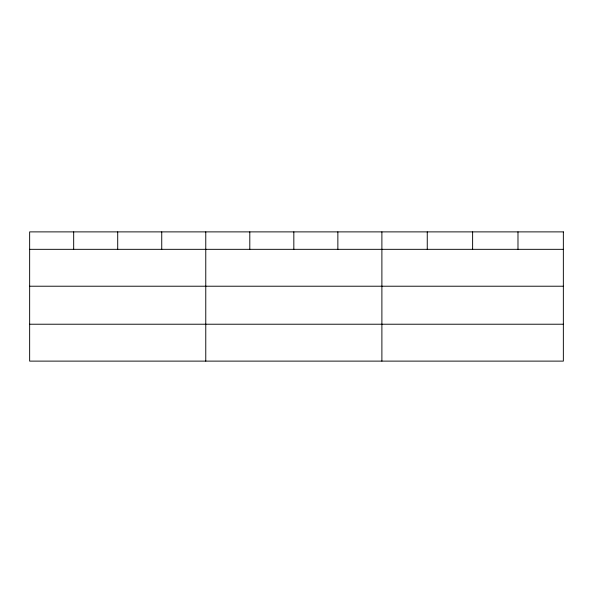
<?xml version="1.0" encoding="UTF-8"?>
<svg xmlns="http://www.w3.org/2000/svg" width="593" height="593" viewBox="0 0 593 593"><rect width="100%" height="100%" fill="white"/><g stroke="black" fill="none" stroke-linecap="round" stroke-linejoin="round"><path stroke-width="0.89" d="M29.65 249.327L563.35 249.327M29.65 286.219L563.35 286.219M29.65 324.223L563.35 324.223M517.985 231.885L517.985 249.327M472.621 231.885L472.621 249.327M427.256 231.885L427.256 249.327M381.892 231.885L381.892 361.115M337.862 231.885L337.862 249.327M293.831 231.885L293.831 249.327M249.801 231.885L249.801 249.327M205.771 231.885L205.771 361.115M161.741 231.885L161.741 249.327M117.71 231.885L117.71 249.327M73.68 231.885L73.68 249.327M563.35 231.885L29.65 231.885L29.65 361.115L563.35 361.115L563.35 231.885"/></g></svg>
